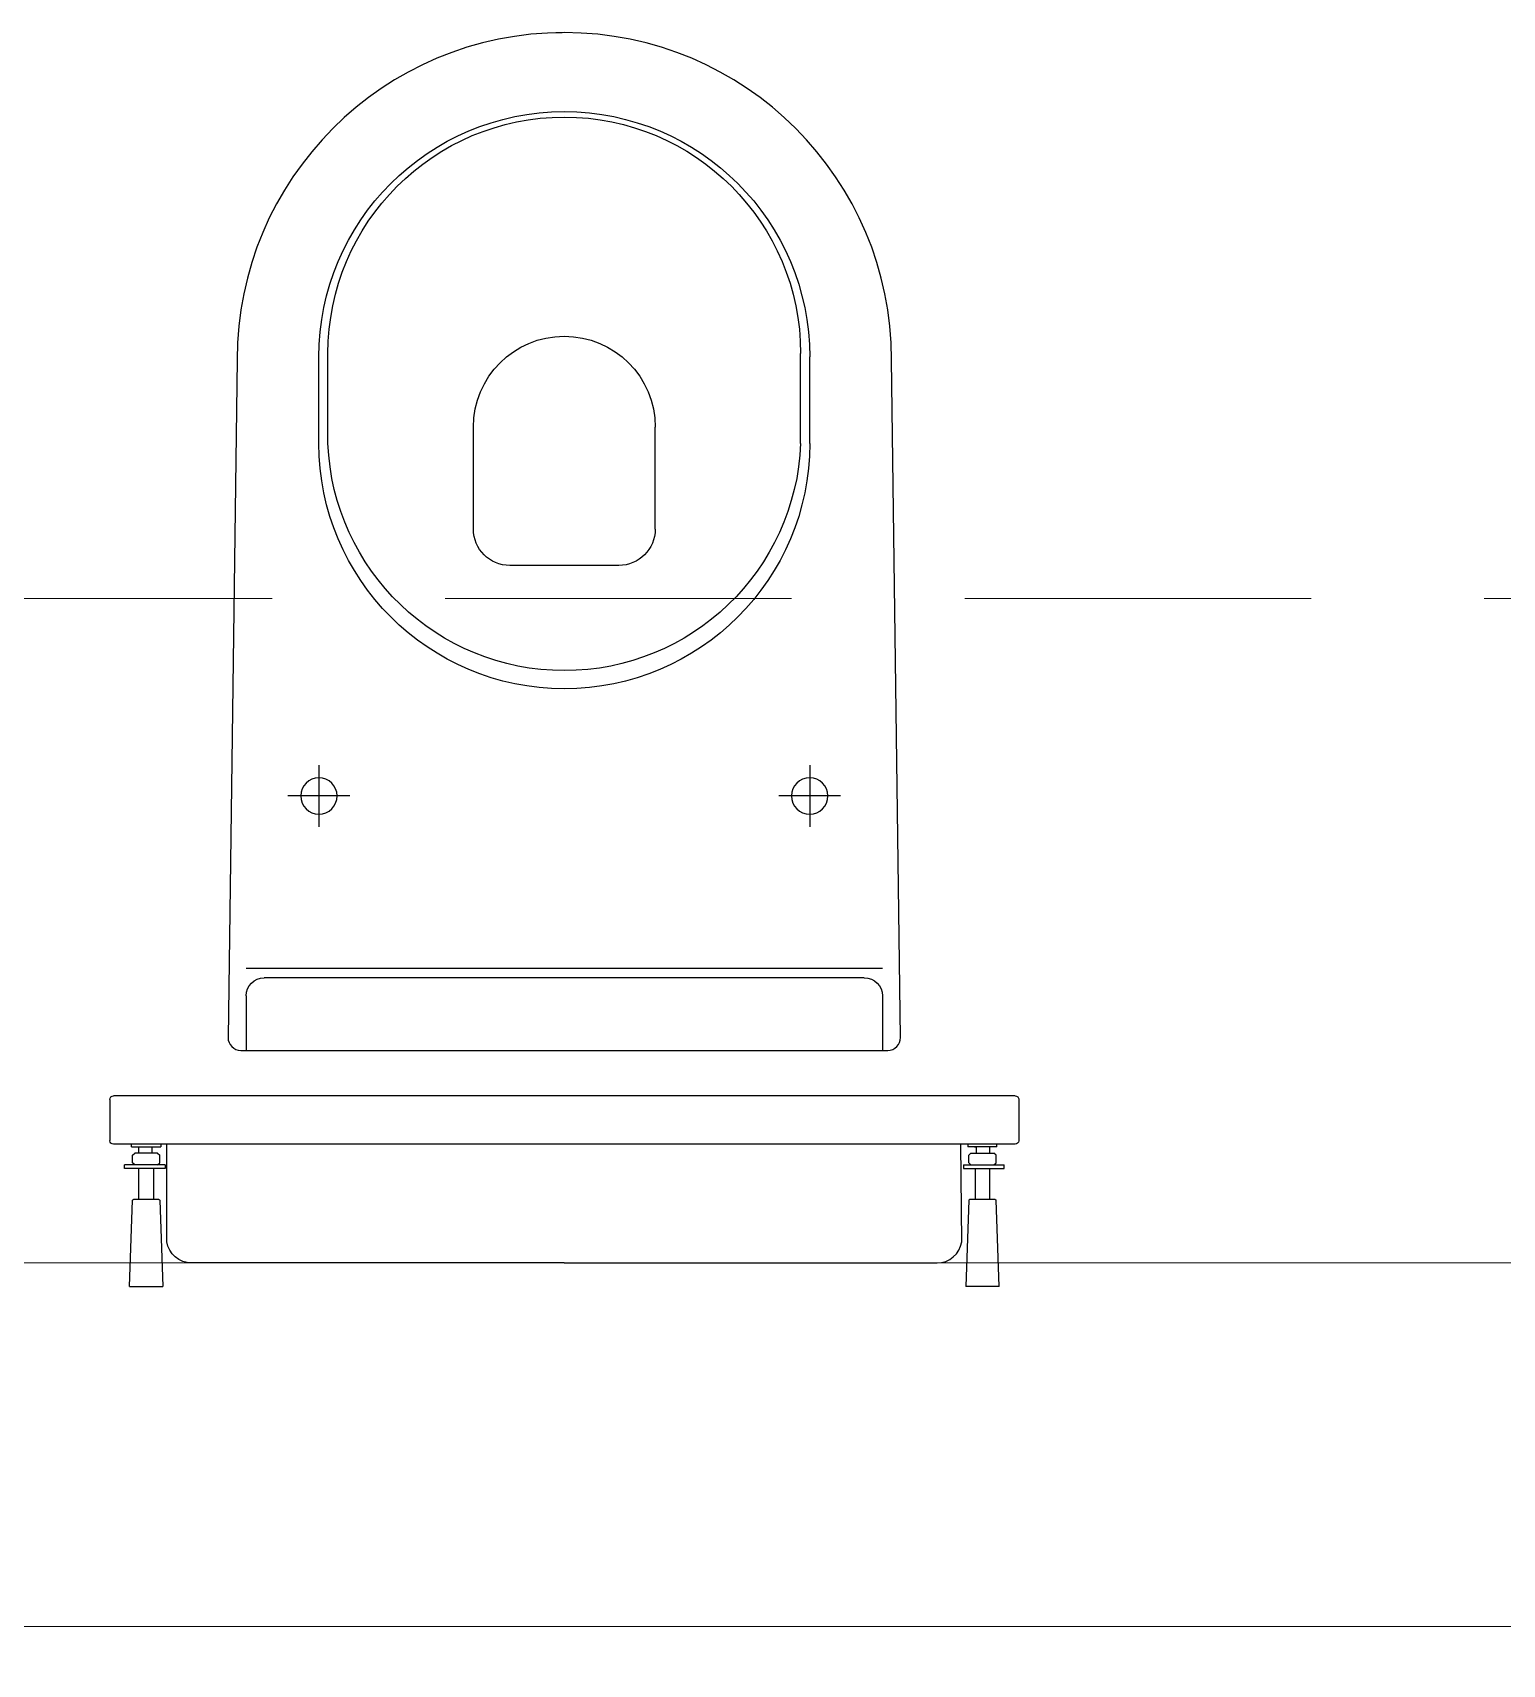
# Model space of a CAD drawing. Header units: millimetres. Extents: x 699029 to 727993, y 4486031 to 4516039.
# Drawn here: x 724733.1 to 724814, y 4488836.9 to 4488926.7 of the extents above; entities that cross this region are included whole.
import ezdxf

# ---------------------------------------------------------------- set-up
doc = ezdxf.new("R2010")
doc.units = ezdxf.units.MM
doc.set_wipeout_variables(frame=1)
doc.linetypes.add('022_ATASEHIR MODERN_ABL_TASIYICI_110-120$0$HIDDEN', pattern=[9.525, 6.35, -3.175])
doc.linetypes.add('CENTER2', pattern=[1.125, 0.75, -0.125, 0.125, -0.125])
doc.layers.add('_P3_S_Duvar_Ç', color=7, linetype='Continuous', lineweight=30)
doc.layers.add('DBM_w_sld', color=111, linetype='Continuous', lineweight=20)
doc.layers.add('Deko_Vitrifiye', color=135, linetype='Continuous')
doc.layers.add('VITR', color=135, linetype='Continuous')

# ---------------------------------------------------------------- blocks, each defined once
blk = doc.blocks.new('klozet')
at = {"layer": 'VITR', "ltscale": 0.5}
for p, q in [((13678.08, 1416.852), (13678.246, 1412.1)), ((13678.08, 1416.852), (13679.916, 1416.852)), ((13679.75, 1412.1), (13679.916, 1416.852)), ((13724.246, 1412.1), (13724.08, 1416.852)), ((13725.916, 1416.852), (13724.08, 1416.852)), ((13725.916, 1416.852), (13725.75, 1412.1)), ((13678.118, 1415.952), (13678.112, 1415.952)), ((13679.879, 1415.952), (13679.884, 1415.952)), ((13724.118, 1415.952), (13724.112, 1415.952)), ((13725.879, 1415.952), (13725.884, 1415.952)), ((13679.7, 1412.052), (13678.296, 1412.052)), ((13678.598, 1412.052), (13678.598, 1410.352)), ((13679.398, 1410.352), (13679.398, 1412.052)), ((13725.7, 1412.052), (13724.296, 1412.052)), ((13724.598, 1410.352), (13724.598, 1412.052)), ((13725.398, 1412.052), (13725.398, 1410.352)), ((13680.046, 1410.352), (13677.798, 1410.352)), ((13677.798, 1410.352), (13677.798, 1410.152)), ((13680.046, 1410.152), (13677.798, 1410.152)), ((13678.368, 1410.152), (13678.248, 1410.032)), ((13678.248, 1410.032), (13678.248, 1409.623)), ((13678.248, 1409.623), (13678.368, 1409.502)), ((13679.628, 1410.152), (13679.749, 1410.032)), ((13679.628, 1409.502), (13679.749, 1409.623)), ((13679.749, 1410.032), (13679.749, 1409.623)), ((13680.046, 1410.152), (13680.046, 1410.352)), ((13723.95, 1410.352), (13726.198, 1410.352)), ((13723.95, 1410.152), (13723.95, 1410.352)), ((13723.95, 1410.152), (13726.198, 1410.152)), ((13724.368, 1410.152), (13724.248, 1410.032)), ((13724.248, 1410.032), (13724.248, 1409.623)), ((13724.368, 1409.502), (13724.248, 1409.623)), ((13725.628, 1410.152), (13725.749, 1410.032)), ((13725.749, 1409.623), (13725.628, 1409.502)), ((13725.749, 1410.032), (13725.749, 1409.623)), ((13726.198, 1410.352), (13726.198, 1410.152)), ((13676.998, 1408.822), (13676.998, 1408.802)), ((13676.998, 1406.552), (13676.998, 1408.802)), ((13726.798, 1409.012), (13677.198, 1409.012)), ((13678.198, 1409.152), (13679.798, 1409.152)), ((13678.198, 1409.152), (13678.198, 1409.002)), ((13679.628, 1409.502), (13678.368, 1409.502)), ((13678.598, 1409.502), (13678.598, 1409.152)), ((13679.322, 1409.502), (13679.322, 1409.152)), ((13679.398, 1409.19), (13679.398, 1409.152)), ((13679.798, 1409.002), (13679.798, 1409.152)), ((13725.798, 1409.152), (13724.198, 1409.152)), ((13724.198, 1409.002), (13724.198, 1409.152)), ((13724.368, 1409.502), (13725.628, 1409.502)), ((13724.598, 1409.19), (13724.598, 1409.152)), ((13724.675, 1409.502), (13724.675, 1409.152)), ((13725.398, 1409.502), (13725.398, 1409.152)), ((13725.798, 1409.152), (13725.798, 1409.002)), ((13726.998, 1406.552), (13726.998, 1408.822)), ((13726.798, 1406.352), (13677.198, 1406.352))]:
    blk.add_line(p, q, dxfattribs=at)
for points in [[(13701.998, 1415.547), (13681.495, 1415.547, 0.369831), (13680.135, 1414.384), (13680.135, 1409.012)], [(13701.998, 1415.547), (13722.501, 1415.547, -0.369831), (13723.861, 1414.384), (13723.811, 1409.012)]]:
    blk.add_lwpolyline(points, format="xyb", dxfattribs=at)
for centre, radius, start, end in [((13678.296, 1412.102), 0.05, 182, 270), ((13679.7, 1412.102), 0.05, 270, 358), ((13724.296, 1412.102), 0.05, 182, 270), ((13725.7, 1412.102), 0.05, 270, 358), ((13677.198, 1408.812), 0.2, 90, 177.07055), ((13726.798, 1408.812), 0.2, 2.92945, 90), ((13677.198, 1406.552), 0.2, 180, 270), ((13726.798, 1406.552), 0.2, 270.00296, 359.99704), ((13726.879, 1406.535), 0.117, 349.27286, 8.43456)]:
    blk.add_arc(centre, radius, start, end, dxfattribs=at)
blk.add_wipeout([(13719.498, 1403.852), (13719.792, 1403.852), (13720.029, 1403.811), (13720.289, 1403.645), (13720.406, 1403.488), (13720.492, 1403.152), (13720.487, 1402.764), (13720.318, 1390.031), (13720.165, 1378.487), (13719.997, 1365.616), (13719.851, 1363.559), (13719.56, 1361.904), (13719.185, 1360.504), (13718.698, 1359.136), (13717.8, 1357.233), (13716.83, 1355.653), (13715.554, 1354.01), (13713.781, 1352.245), (13711.849, 1350.787), (13709.85, 1349.655), (13707.85, 1348.83), (13705.817, 1348.262), (13703.639, 1347.927), (13701.286, 1347.866), (13698.611, 1348.174), (13696.519, 1348.706), (13694.342, 1349.561), (13692.382, 1350.636), (13690.113, 1352.334), (13688.882, 1353.524), (13688.001, 1354.535), (13686.837, 1356.15), (13685.846, 1357.909), (13685.041, 1359.813), (13684.382, 1362.156), (13684.059, 1364.367), (13683.962, 1368.563), (13683.888, 1374.165), (13683.737, 1385.594), (13683.504, 1403.146), (13683.522, 1403.308), (13683.588, 1403.484), (13683.707, 1403.645), (13683.817, 1403.735), (13684.003, 1403.823), (13684.204, 1403.852)]).dxf.layer = 'VITR'
at = {"layer": 'Deko_Vitrifiye'}
for p, q in [((13684.498, 1400.852), (13684.498, 1403.852)), ((13719.498, 1400.852), (13719.498, 1403.852)), ((13718.498, 1399.852), (13685.498, 1399.852)), ((13688.498, 1370.455), (13688.498, 1365.7)), ((13715.498, 1370.455), (13715.498, 1365.7))]:
    blk.add_line(p, q, dxfattribs=at)
at = {"layer": 'Deko_Vitrifiye', "color": 8}
for p, q in [((13719.498, 1399.352), (13684.498, 1399.352)), ((13704.998, 1377.172), (13698.998, 1377.172)), ((13696.998, 1375.172), (13696.998, 1369.558)), ((13706.998, 1375.172), (13706.998, 1369.558)), ((13688.998, 1370.455), (13688.998, 1365.5)), ((13714.998, 1370.455), (13714.998, 1365.5))]:
    blk.add_line(p, q, dxfattribs=at)
at = {"layer": 'Deko_Vitrifiye', "color": 8, "linetype": 'CENTER2', "ltscale": 30}
for p, q in [((13688.498, 1388.152), (13688.498, 1391.552)), ((13715.498, 1388.152), (13715.498, 1391.552)), ((13690.198, 1389.852), (13686.798, 1389.852)), ((13717.198, 1389.852), (13713.798, 1389.852))]:
    blk.add_line(p, q, dxfattribs=at)
at = {"layer": 'Deko_Vitrifiye'}
blk.add_lwpolyline([(13719.792, 1403.852, -0.416831), (13720.492, 1403.146), (13719.998, 1365.852, -1), (13683.998, 1365.852), (13683.504, 1403.146, -0.416831), (13684.204, 1403.852)], format="xyb", close=True, dxfattribs=at)
at = {"layer": 'Deko_Vitrifiye', "color": 8}
for centre in [(13688.498, 1389.852), (13715.498, 1389.852)]:
    blk.add_circle(centre, 1, dxfattribs=at)
at = {"layer": 'Deko_Vitrifiye'}
for centre, radius, start, end in [((13685.498, 1400.852), 1, 180, 270), ((13718.498, 1400.852), 1, 270, 0), ((13701.998, 1370.455), 13.5, 0, 180), ((13701.998, 1365.7), 13.5, 180, 0)]:
    blk.add_arc(centre, radius, start, end, dxfattribs=at)
at = {"layer": 'Deko_Vitrifiye', "color": 8}
for centre, radius, start, end in [((13701.998, 1369.945), 13.01, 2.24661, 177.75339), ((13698.998, 1375.172), 2, 90, 180), ((13704.998, 1375.172), 2, 0, 90), ((13701.998, 1369.558), 5, 180, 270), ((13701.998, 1369.558), 5, 270, 0), ((13701.998, 1365.5), 13, 180, 0)]:
    blk.add_arc(centre, radius, start, end, dxfattribs=at)

msp = doc.modelspace()

# ---------------------------------------------------------------- linework, layer by layer
at = {"layer": 'DBM_w_sld'}
for points in [[(724628.948, 4488859.036), (724895.798, 4488859.036)], [(724618.948, 4488839.036), (724895.798, 4488839.036)]]:
    msp.add_lwpolyline(points, dxfattribs=at)

# ---------------------------------------------------------------- next in the draw order: block references
at = {"color": 5, "lineweight": 53, "xscale": -1, "rotation": 180}
msp.add_blockref('klozet', (711060.375, 4490274.584), dxfattribs=at)

# ---------------------------------------------------------------- next in the draw order: linework, layer by layer
at = {"layer": '_P3_S_Duvar_Ç', "color": 251, "linetype": '022_ATASEHIR MODERN_ABL_TASIYICI_110-120$0$HIDDEN', "lineweight": 9, "ltscale": 3, "true_color": 0x636466}
msp.add_lwpolyline([(725504.409, 4488895.597), (725504.409, 4488035.597), (724327.2, 4488035.597), (724327.2, 4488895.597)], close=True, dxfattribs=at)

doc.saveas('drawing.dxf')
